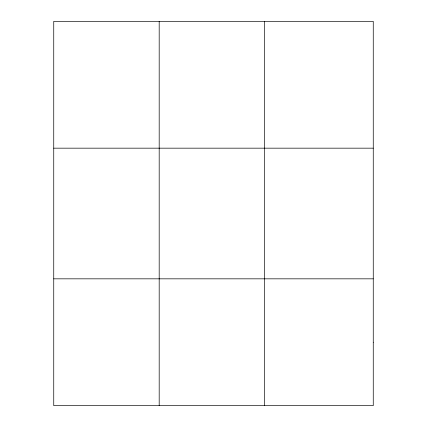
<?xml version="1.0" encoding="UTF-8"?>
<svg xmlns="http://www.w3.org/2000/svg" width="427" height="427" viewBox="0 0 427 427"><rect width="100%" height="100%" fill="white"/><g stroke="black" fill="none" stroke-linecap="round" stroke-linejoin="round"><path stroke-width="0.64" d="M159.186 405.65L159.186 21.35M264.623 405.65L264.623 21.35M53.743 148.169L373.257 148.169M53.743 278.831L373.257 278.831M373.257 342.24L373.257 405.65L53.743 405.65L53.743 21.35L373.257 21.35L373.257 342.24"/></g></svg>
